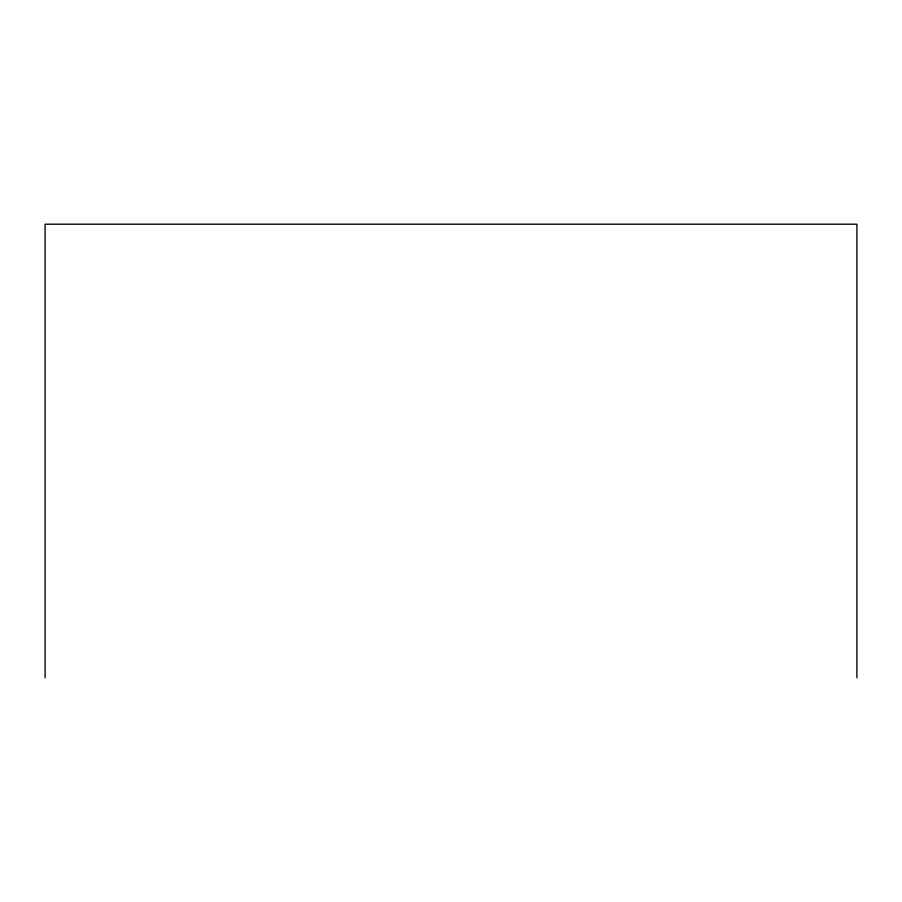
<?xml version="1.0" encoding="UTF-8"?>
<svg xmlns="http://www.w3.org/2000/svg" width="902" height="902" viewBox="0 0 902 902"><rect width="100%" height="100%" fill="white"/><g stroke="black" fill="none" stroke-linecap="round" stroke-linejoin="round"><path stroke-width="1.35" d="M856.9 677.797L856.9 224.203L45.1 224.203L45.1 677.797"/></g></svg>
